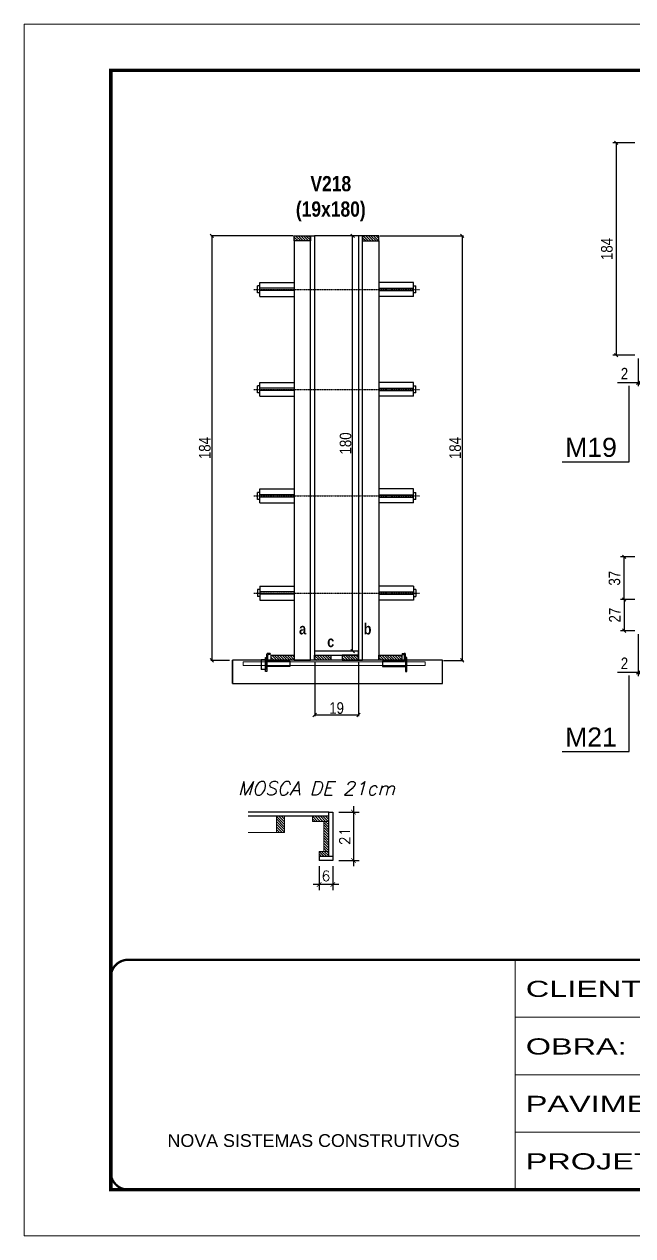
# Model space of a CAD drawing. Extents: x 3309 to 9590, y -2522 to 15424.
# Drawn here: x 8078 to 8605, y 11261 to 12311 of the extents above; entities that cross this region are included whole.
import ezdxf
from ezdxf.enums import TextEntityAlignment as Align

# ---------------------------------------------------------------- set-up
doc = ezdxf.new("R2010")
doc.units = 0
for name, pattern in [('CONTINUO', [0]), ('DASHED', [0.75, 0.5, -0.25]), ('HIDDEN', [0.375, 0.25, -0.125])]:
    doc.linetypes.add(name, pattern=pattern)
for name, color, linetype in [('barrote', 251, 'Continuous'), ('COTA', 241, 'Continuous'), ('detalhes', 4, 'Continuous'), ('NOMENCLATURA', 7, 'Continuous'), ('Painéis', 200, 'Continuous'), ('presilha', 1, 'Continuous'), ('SARR_2.2x10', 60, 'Continuous'), ('SARR_2.2x7', 40, 'Continuous'), ('SARR_3.5x7', 81, 'Continuous'), ('TENSOR', 3, 'Continuous')]:
    doc.layers.add(name, color=color, linetype=linetype)
for name, color, linetype, lineweight in [('CONCRETO', 251, 'Continuous', 25), ('Folhas', 255, 'Continuous', 9), ('Hachura', 251, 'Continuous', 9), ('Madeira', 126, 'Continuous', 18), ('SARRAFO DE PRESSAO', 251, 'DASHED', 9), ('SCO-___-LAJ', 2, 'Continuous', 0), ('TEXTO PILAR', 3, 'Continuous', 15)]:
    doc.layers.add(name, color=color, linetype=linetype, lineweight=lineweight)
doc.styles.add('ARIAL', font='arial.ttf')
doc.styles.add('COTA TECNICA', font='techl___.ttf', dxfattribs={"height": 10})
doc.styles.add('COTA TECNICA 2X', font='techl___.ttf', dxfattribs={"height": 10})
doc.styles.add('Romans', font='romans.shx')
doc.styles.get("Standard").update_dxf_attribs({"font": 'arial.ttf'})
doc.styles.add('TECNICA', font='techb___.ttf', dxfattribs={"height": 10})
doc.styles.add('Tecnologia', font='')
doc.styles.get('Tecnologia').set_extended_font_data('Forgotten Futurist')
doc.dimstyles.new('COTA PARA DETALHES', dxfattribs={"dimtxt": 9, "dimasz": 4, "dimexe": 5, "dimexo": 5, "dimgap": 3, "dimtad": 1, "dimdec": 1, "dimlfac": 0.5, "dimzin": 12, "dimdsep": 46, "dimtxsty": 'Romans', "dimblk": 'ARCHTICK', "dimcen": 10, "dimdle": 5, "dimclrd": 4, "dimclre": 4, "dimclrt": 240, "dimadec": 1, "dimazin": 3, "dimtfac": 1, "dimtdec": 1, "dimtmove": 0, "dimatfit": 3, "dimldrblk": 'ARCHTICK', "dimfxl": 1, "dimtolj": 1, "dimtzin": 12, "dimarcsym": 0})
doc.dimstyles.new('PAINEL', dxfattribs={"dimtxt": 10, "dimasz": 3, "dimexe": 3, "dimexo": 3, "dimgap": 3, "dimtad": 1, "dimdec": 1, "dimzin": 12, "dimdsep": 46, "dimtxsty": 'COTA TECNICA', "dimblk1": 'OBLIQUE', "dimblk2": 'OBLIQUE', "dimsah": 1, "dimcen": 0.9, "dimclrd": 4, "dimclre": 4, "dimclrt": 240, "dimadec": 1, "dimazin": 3, "dimtfac": 1, "dimtdec": 1, "dimtmove": 0, "dimatfit": 3, "dimfxl": 1, "dimtolj": 1, "dimtzin": 12, "dimarcsym": 0})
doc.dimstyles.new('SECAO', dxfattribs={"dimscale": 0.333333, "dimtxt": 5, "dimasz": 9, "dimexe": 3, "dimexo": 3, "dimgap": 3, "dimtad": 1, "dimdec": 1, "dimlfac": 0.5, "dimzin": 12, "dimdsep": 46, "dimtxsty": 'COTA TECNICA 2X', "dimblk1": 'OBLIQUE', "dimblk2": 'OBLIQUE', "dimsah": 1, "dimcen": 0.9, "dimclrd": 4, "dimclre": 4, "dimclrt": 240, "dimadec": 1, "dimazin": 3, "dimtfac": 1, "dimtdec": 1, "dimtmove": 0, "dimatfit": 3, "dimfxl": 1, "dimtolj": 1, "dimtzin": 12, "dimarcsym": 0})
pattern_1 = [(135, (41565.0945, -111752.7385), (-1.122532015, -1.122532015), [])]
pattern_2 = [(315, (3687.8585, 48.0862), (1.12253202, 1.12253202), [])]

# ---------------------------------------------------------------- blocks, each defined once
blk = doc.blocks.new('9999999999')
at = {"color": 30, "linetype": 'CONTINUO'}
for p, q in [((98564.6, 34230.2), (98564.6, 34429.4)), ((98564.6, 34379.6), (99584, 34379.6)), ((98564.6, 34329.8), (99488, 34329.8)), ((98564.6, 34280), (99488, 34280))]:
    blk.add_line(p, q, dxfattribs=at)
at = {"color": 30, "linetype": 'CONTINUO', "const_width": 2}
blk.add_lwpolyline([(99584, 34230.2), (99584, 34414.4, 0.414214), (99569, 34429.4), (98229, 34429.4, 0.414214), (98214, 34414.4), (98214, 34245.2, 0.414214), (98229, 34230.2), (99584, 34230.2)], format="xyb", dxfattribs=at)
at = {"layer": 'Folhas'}
blk.add_lwpolyline([(98139, 34190.2), (99624, 34190.2), (99624, 35240.2), (98139, 35240.2)], close=True, dxfattribs=at)
at = {"layer": 'Folhas', "color": 30, "const_width": 3}
blk.add_lwpolyline([(98214, 34230.2), (99584, 34230.2), (99584, 35200.2), (98214, 35200.2)], close=True, dxfattribs=at)
at = {"color": 7, "linetype": 'Continuous', "ltscale": 5, "style": 'ARIAL'}
blk.add_text('NOVA SISTEMAS CONSTRUTIVOS', height=11.059, dxfattribs=at).set_placement((98263.2, 34267.2))
at = {"layer": 'Folhas', "color": 7, "style": 'Tecnologia', "width": 1.5}
for s, p in [('CLIENTE:', (98573.7, 34397.2)), ('OBRA:', (98573.7, 34347.3)), ('PAVIMENTO:', (98573.7, 34297.5)), ('PROJETO:', (98573.7, 34247.7))]:
    blk.add_text(s, height=14, dxfattribs=at).set_placement(p)
blk = doc.blocks.new('_Oblique')
at = {"color": 0, "linetype": 'ByBlock', "lineweight": -2}
blk.add_line((-0.5, -0.5), (0.5, 0.5), dxfattribs=at)
blk = doc.blocks.new('*D329')
at = {"layer": 'COTA', "color": 4, "lineweight": -2, "transparency": 16777216}
for p, q in [((8329.6, 11758.4), (8329.6, 11711)), ((8367.6, 11758.4), (8367.6, 11711)), ((8367.6, 11712), (8329.6, 11712))]:
    blk.add_line(p, q, dxfattribs=at)
at = {"layer": 'Defpoints', "color": 0, "transparency": 16777216}
for p in [(8329.6, 11759.4), (8367.6, 11759.4), (8329.6, 11712)]:
    blk.add_point(p, dxfattribs=at)
at = {"layer": 'COTA', "color": 4, "lineweight": -2, "transparency": 16777216, "xscale": 3, "yscale": 3, "zscale": 3, "rotation": 180}
blk.add_blockref('_Oblique', (8329.6, 11712), dxfattribs=at)
at = {"layer": 'COTA', "color": 4, "lineweight": -2, "transparency": 16777216, "xscale": 3, "yscale": 3, "zscale": 3}
blk.add_blockref('_Oblique', (8367.6, 11712), dxfattribs=at)
at = {"layer": 'COTA', "color": 240, "transparency": 16777216, "insert": (8348.6, 11718), "char_height": 10, "attachment_point": 5, "style": 'COTA TECNICA 2X'}
blk.add_mtext('\\A1;19', dxfattribs=at)
blk = doc.blocks.new('PRESILHA METÁLICA 1')
at = {"layer": 'presilha'}
for p, q in [((7.5, 10.6), (7.5, 19.9)), ((12, 21), (8.6, 21)), ((9, 11.6), (9, 18.9)), ((12, 19.5), (9.6, 19.5)), ((12, 21), (12, 19.5)), ((0, 13), (6, 13)), ((0, 13), (0, 0)), ((6, 0), (0, 0)), ((6, 15.5), (7.5, 15.5)), ((6, -2.5), (6, 15.5)), ((6, 13), (6, 0)), ((7.5, 15.5), (7.5, -2.5)), ((37.5, 4.1), (7.5, 4.1)), ((37.5, 11), (9.6, 11)), ((37.5, 11), (37.5, 4.1)), ((7.5, -2.5), (6, -2.5))]:
    blk.add_line(p, q, dxfattribs=at)
for centre, radius, start, end in [((8.6, 19.9), 1.14, 90, 180), ((9.6, 18.9), 0.57, 90, 180), ((9.6, 11.6), 0.57, 180, 270)]:
    blk.add_arc(centre, radius, start, end, dxfattribs=at)
blk = doc.blocks.new('PRESILHA METÁLICA 2')
at = {"layer": 'presilha'}
for p, q in [((-5.2, 23.5), (-5.2, 22)), ((-5.2, 23.5), (-1.9, 23.5)), ((-5.2, 22), (-2.8, 22)), ((-2.2, 14.1), (-2.2, 21.4)), ((0.8, 18), (-0.8, 18)), ((-0.8, 18), (-0.8, 0)), ((-0.8, 14.6), (-0.8, 22.4)), ((0.8, 0), (0.8, 18)), ((-30.8, 13.5), (-30.8, 6.6)), ((-30.8, 13.5), (-2.8, 13.5)), ((-30.8, 6.6), (-0.8, 6.6)), ((-0.8, 0), (0.8, 0))]:
    blk.add_line(p, q, dxfattribs=at)
for centre, radius, start, end in [((-2.8, 21.4), 0.57, 0, 90), ((-1.9, 22.4), 1.14, 0, 90), ((-2.8, 14.1), 0.57, 270, 0)]:
    blk.add_arc(centre, radius, start, end, dxfattribs=at)
blk = doc.blocks.new('*D330')
at = {"layer": 'COTA', "color": 4, "lineweight": -2, "transparency": 16777216}
for p, q in [((8311, 12127.4), (8239.5, 12127.4)), ((8240.5, 12127.4), (8240.5, 11759.4)), ((8255.7, 11759.4), (8239.5, 11759.4))]:
    blk.add_line(p, q, dxfattribs=at)
at = {"layer": 'Defpoints', "color": 0, "transparency": 16777216}
for p in [(8312, 12127.4), (8240.5, 11759.4), (8256.7, 11759.4)]:
    blk.add_point(p, dxfattribs=at)
at = {"layer": 'COTA', "color": 4, "lineweight": -2, "transparency": 16777216, "xscale": 3, "yscale": 3, "zscale": 3}
for p, rotation in [((8240.5, 12127.4), 90), ((8240.5, 11759.4), 270)]:
    blk.add_blockref('_Oblique', p, dxfattribs=dict(at, rotation=rotation))
at = {"layer": 'COTA', "color": 240, "transparency": 16777216, "insert": (8234.4, 11943.4), "char_height": 10, "attachment_point": 5, "rotation": 90, "style": 'COTA TECNICA 2X'}
blk.add_mtext('\\A1;184', dxfattribs=at)
blk = doc.blocks.new('*D331')
at = {"layer": 'COTA', "color": 4, "lineweight": -2, "transparency": 16777216}
for p, q in [((8386.2, 12127.4), (8458.5, 12127.4)), ((8457.5, 12127.4), (8457.5, 11759.4)), ((8441.4, 11759.4), (8458.5, 11759.4))]:
    blk.add_line(p, q, dxfattribs=at)
at = {"layer": 'Defpoints', "color": 0, "transparency": 16777216}
for p in [(8385.2, 12127.4), (8440.4, 11759.4), (8457.5, 11759.4)]:
    blk.add_point(p, dxfattribs=at)
at = {"layer": 'COTA', "color": 4, "lineweight": -2, "transparency": 16777216, "xscale": 3, "yscale": 3, "zscale": 3}
for p, rotation in [((8457.5, 12127.4), 90), ((8457.5, 11759.4), 270)]:
    blk.add_blockref('_Oblique', p, dxfattribs=dict(at, rotation=rotation))
at = {"layer": 'COTA', "color": 240, "transparency": 16777216, "insert": (8451.4, 11943.4), "char_height": 10, "attachment_point": 5, "rotation": 90, "style": 'COTA TECNICA 2X'}
blk.add_mtext('\\A1;184', dxfattribs=at)
blk = doc.blocks.new('*D332')
at = {"layer": 'COTA', "color": 4, "lineweight": -2, "transparency": 16777216}
for p, q in [((8366.6, 12127.4), (8361.5, 12127.4)), ((8362.5, 11767.4), (8362.5, 12127.4)), ((8366.6, 11767.4), (8361.5, 11767.4))]:
    blk.add_line(p, q, dxfattribs=at)
at = {"layer": 'Defpoints', "color": 0, "transparency": 16777216}
for p in [(8362.5, 12127.4), (8367.6, 12127.4), (8367.6, 11767.4)]:
    blk.add_point(p, dxfattribs=at)
at = {"layer": 'COTA', "color": 4, "lineweight": -2, "transparency": 16777216, "xscale": 3, "yscale": 3, "zscale": 3}
for p, rotation in [((8362.5, 12127.4), 90), ((8362.5, 11767.4), 270)]:
    blk.add_blockref('_Oblique', p, dxfattribs=dict(at, rotation=rotation))
at = {"layer": 'COTA', "color": 240, "transparency": 16777216, "insert": (8356.4, 11947.4), "char_height": 10, "attachment_point": 5, "rotation": 90, "style": 'COTA TECNICA 2X'}
blk.add_mtext('\\A1;180', dxfattribs=at)
blk = doc.blocks.new('*D335')
at = {"layer": 'COTA', "color": 4, "lineweight": -2, "transparency": 16777216}
for p, q in [((8607.1, 12207.9), (8588, 12207.9)), ((8591, 12207.9), (8591, 12023.9)), ((8607.1, 12023.9), (8588, 12023.9))]:
    blk.add_line(p, q, dxfattribs=at)
at = {"layer": 'Defpoints', "color": 0, "transparency": 16777216}
for p in [(8610.1, 12207.9), (8591, 12023.9), (8610.1, 12023.9)]:
    blk.add_point(p, dxfattribs=at)
at = {"layer": 'COTA', "color": 4, "lineweight": -2, "transparency": 16777216, "xscale": 3, "yscale": 3, "zscale": 3}
for p, rotation in [((8591, 12207.9), 90), ((8591, 12023.9), 270)]:
    blk.add_blockref('_Oblique', p, dxfattribs=dict(at, rotation=rotation))
at = {"layer": 'COTA', "color": 240, "transparency": 16777216, "insert": (8582.9, 12115.9), "char_height": 10, "attachment_point": 5, "rotation": 90, "style": 'COTA TECNICA'}
blk.add_mtext('\\A1;184', dxfattribs=at)
blk = doc.blocks.new('*D337')
at = {"layer": 'COTA', "color": 4, "lineweight": -2, "transparency": 16777216}
for p, q in [((8610.1, 12020.9), (8610.1, 11996.9)), ((8612.1, 12020.9), (8612.1, 11996.9)), ((8610.1, 11999.9), (8592, 11999.9)), ((8612.1, 11999.9), (8610.1, 11999.9)), ((8612.1, 11999.9), (8615.1, 11999.9))]:
    blk.add_line(p, q, dxfattribs=at)
at = {"layer": 'Defpoints', "color": 0, "transparency": 16777216}
for p in [(8610.1, 12023.9), (8612.1, 12023.9), (8610.1, 11999.9)]:
    blk.add_point(p, dxfattribs=at)
at = {"layer": 'COTA', "color": 4, "lineweight": -2, "transparency": 16777216, "xscale": 3, "yscale": 3, "zscale": 3}
blk.add_blockref('_Oblique', (8610.1, 11999.9), dxfattribs=at)
at = {"layer": 'COTA', "color": 4, "lineweight": -2, "transparency": 16777216, "xscale": 3, "yscale": 3, "zscale": 3, "rotation": 180}
blk.add_blockref('_Oblique', (8612.1, 11999.9), dxfattribs=at)
at = {"layer": 'COTA', "color": 240, "transparency": 16777216, "insert": (8598.1, 12007.9), "char_height": 10, "attachment_point": 5, "style": 'COTA TECNICA'}
blk.add_mtext('\\A1;2', dxfattribs=at)
blk = doc.blocks.new('*D345')
at = {"layer": 'COTA', "color": 4, "lineweight": -2, "transparency": 16777216}
for p, q in [((8607.1, 11812.1), (8594.8, 11812.1)), ((8597.8, 11812.1), (8597.8, 11785.1)), ((8607.1, 11785.1), (8594.8, 11785.1))]:
    blk.add_line(p, q, dxfattribs=at)
at = {"layer": 'Defpoints', "color": 0, "transparency": 16777216}
for p in [(8610.1, 11812.1), (8597.8, 11785.1), (8610.1, 11785.1)]:
    blk.add_point(p, dxfattribs=at)
at = {"layer": 'COTA', "color": 4, "lineweight": -2, "transparency": 16777216, "xscale": 3, "yscale": 3, "zscale": 3}
for p, rotation in [((8597.8, 11812.1), 90), ((8597.8, 11785.1), 270)]:
    blk.add_blockref('_Oblique', p, dxfattribs=dict(at, rotation=rotation))
at = {"layer": 'COTA', "color": 240, "transparency": 16777216, "insert": (8589.7, 11798.6), "char_height": 10, "attachment_point": 5, "rotation": 90, "style": 'COTA TECNICA'}
blk.add_mtext('\\A1;27', dxfattribs=at)
blk = doc.blocks.new('*D346')
at = {"layer": 'COTA', "color": 4, "lineweight": -2, "transparency": 16777216}
for p, q in [((8607.1, 11849.1), (8594.8, 11849.1)), ((8597.8, 11812.1), (8597.8, 11849.1)), ((8607.1, 11812.1), (8594.8, 11812.1))]:
    blk.add_line(p, q, dxfattribs=at)
at = {"layer": 'Defpoints', "color": 0, "transparency": 16777216}
for p in [(8597.8, 11849.1), (8610.1, 11849.1), (8610.1, 11812.1)]:
    blk.add_point(p, dxfattribs=at)
at = {"layer": 'COTA', "color": 4, "lineweight": -2, "transparency": 16777216, "xscale": 3, "yscale": 3, "zscale": 3}
for p, rotation in [((8597.8, 11849.1), 90), ((8597.8, 11812.1), 270)]:
    blk.add_blockref('_Oblique', p, dxfattribs=dict(at, rotation=rotation))
at = {"layer": 'COTA', "color": 240, "transparency": 16777216, "insert": (8589.5, 11830.6), "char_height": 10, "attachment_point": 5, "rotation": 90, "style": 'COTA TECNICA'}
blk.add_mtext('\\A1;37', dxfattribs=at)
blk = doc.blocks.new('*D351')
at = {"layer": 'COTA', "color": 4, "lineweight": -2, "transparency": 16777216}
for p, q in [((8610.1, 11782.1), (8610.1, 11745.8)), ((8612.1, 11782.1), (8612.1, 11745.8)), ((8610.1, 11748.8), (8592, 11748.8)), ((8612.1, 11748.8), (8610.1, 11748.8)), ((8612.1, 11748.8), (8615.1, 11748.8))]:
    blk.add_line(p, q, dxfattribs=at)
at = {"layer": 'Defpoints', "color": 0, "transparency": 16777216}
for p in [(8610.1, 11785.1), (8612.1, 11785.1), (8610.1, 11748.8)]:
    blk.add_point(p, dxfattribs=at)
at = {"layer": 'COTA', "color": 4, "lineweight": -2, "transparency": 16777216, "xscale": 3, "yscale": 3, "zscale": 3}
blk.add_blockref('_Oblique', (8610.1, 11748.8), dxfattribs=at)
at = {"layer": 'COTA', "color": 4, "lineweight": -2, "transparency": 16777216, "xscale": 3, "yscale": 3, "zscale": 3, "rotation": 180}
blk.add_blockref('_Oblique', (8612.1, 11748.8), dxfattribs=at)
at = {"layer": 'COTA', "color": 240, "transparency": 16777216, "insert": (8598.1, 11756.8), "char_height": 10, "attachment_point": 5, "style": 'COTA TECNICA'}
blk.add_mtext('\\A1;2', dxfattribs=at)
blk = doc.blocks.new('_ArchTick')
at = {"color": 0, "linetype": 'ByBlock', "const_width": 0.15}
blk.add_lwpolyline([(-0.5, -0.5), (0.5, 0.5)], dxfattribs=at)
blk = doc.blocks.new('*D352')
at = {"layer": 'COTA', "color": 4, "lineweight": -2, "transparency": 16777216}
for p, q in [((8350.4, 11627.9), (8368.2, 11627.9)), ((8363.2, 11632.9), (8363.2, 11580.9)), ((8350.4, 11585.9), (8368.2, 11585.9))]:
    blk.add_line(p, q, dxfattribs=at)
at = {"layer": 'Defpoints', "color": 0, "transparency": 16777216}
for p in [(8345.4, 11627.9), (8345.4, 11585.9), (8363.2, 11585.9)]:
    blk.add_point(p, dxfattribs=at)
at = {"layer": 'COTA', "color": 4, "lineweight": -2, "transparency": 16777216, "xscale": 4, "yscale": 4, "zscale": 4}
for p, rotation in [((8363.2, 11627.9), 90), ((8363.2, 11585.9), 270)]:
    blk.add_blockref('_ArchTick', p, dxfattribs=dict(at, rotation=rotation))
at = {"layer": 'COTA', "color": 240, "transparency": 16777216, "insert": (8355.7, 11606.9), "char_height": 9, "attachment_point": 5, "rotation": 90, "style": 'Romans'}
blk.add_mtext('\\A1;21', dxfattribs=at)
blk = doc.blocks.new('*D353')
at = {"layer": 'COTA', "color": 4, "lineweight": -2, "transparency": 16777216}
for p, q in [((8333.4, 11580.9), (8333.4, 11560.1)), ((8345.4, 11580.9), (8345.4, 11560.1)), ((8350.4, 11565.1), (8328.4, 11565.1))]:
    blk.add_line(p, q, dxfattribs=at)
at = {"layer": 'Defpoints', "color": 0, "transparency": 16777216}
for p in [(8333.4, 11585.9), (8345.4, 11585.9), (8333.4, 11565.1)]:
    blk.add_point(p, dxfattribs=at)
at = {"layer": 'COTA', "color": 4, "lineweight": -2, "transparency": 16777216, "xscale": 4, "yscale": 4, "zscale": 4, "rotation": 180}
blk.add_blockref('_ArchTick', (8333.4, 11565.1), dxfattribs=at)
at = {"layer": 'COTA', "color": 4, "lineweight": -2, "transparency": 16777216, "xscale": 4, "yscale": 4, "zscale": 4}
blk.add_blockref('_ArchTick', (8345.4, 11565.1), dxfattribs=at)
at = {"layer": 'COTA', "color": 240, "transparency": 16777216, "insert": (8339.4, 11572.6), "char_height": 9, "attachment_point": 5, "style": 'Romans'}
blk.add_mtext('\\A1;6', dxfattribs=at)

msp = doc.modelspace()

# ---------------------------------------------------------------- hatches: boundary and pattern name
at = {"layer": 'Hachura'}
h = msp.add_hatch(dxfattribs=at)
h.set_pattern_fill('ANSI31', color=256, scale=0.5, angle=270, style=0)
h.set_pattern_definition(pattern_2)
h.paths.add_polyline_path([(8303.44, 11624.27), (8296.44, 11624.27), (8296.44, 11610.27), (8303.44, 11610.27)])
h = msp.add_hatch(dxfattribs=at)
h.set_pattern_fill('ANSI31', color=256, scale=0.5, angle=270, style=0)
h.set_pattern_definition(pattern_2)
h.paths.add_polyline_path([(8327.82, 11624.27), (8327.82, 11619.87), (8341.8, 11619.87), (8341.8, 11624.27)])
h = msp.add_hatch(dxfattribs=at)
h.set_pattern_fill('ANSI31', color=256, scale=0.5, angle=270, style=0)
h.paths.add_polyline_path([(8341.8, 11619.87), (8337.4, 11619.87), (8337.4, 11593.87), (8341.8, 11593.87)])
h = msp.add_hatch(dxfattribs=at)
h.set_pattern_fill('ANSI31', color=256, scale=0.5, angle=270, style=0)
h.set_pattern_definition([(315, (3693.4379, 17.6862), (1.12253202, 1.12253202), [])])
h.paths.add_polyline_path([(8333.4, 11593.87), (8333.4, 11589.47), (8341.8, 11589.47), (8341.8, 11593.87)])
at = {"layer": 'SARR_2.2x10'}
h = msp.add_hatch(dxfattribs=at)
h.set_pattern_fill('ANSI31', color=256, scale=0.5, angle=90)
h.set_pattern_definition([(135, (41485.4945, -111752.7385), (-1.122532015, -1.122532015), [])])
h.paths.add_polyline_path([(8291.96, 11763.83), (8291.96, 11759.43), (8311.96, 11759.43), (8311.96, 11763.83)])
h = msp.add_hatch(dxfattribs=at)
h.set_pattern_fill('ANSI31', color=256, scale=0.5, angle=90)
h.set_pattern_definition([(135, (41578.6945, -111752.7385), (-1.122532015, -1.122532015), [])])
h.paths.add_polyline_path([(8385.16, 11763.83), (8385.16, 11759.43), (8405.16, 11759.43), (8405.16, 11763.83)])
at = {"layer": 'SARR_2.2x7'}
h = msp.add_hatch(dxfattribs=at)
h.set_pattern_fill('ANSI31', color=256, scale=0.5, angle=90)
h.set_pattern_definition([(135, (41499.4945, -111389.1385), (-1.122532015, -1.122532015), [])])
h.paths.add_polyline_path([(8325.96, 12127.43), (8325.96, 12123.03), (8311.96, 12123.03), (8311.96, 12127.43)])
h = msp.add_hatch(dxfattribs=at)
h.set_pattern_fill('ANSI31', color=256, scale=0.5, angle=90)
h.set_pattern_definition([(135, (41479.4945, -111389.1385), (-1.122532015, -1.122532015), [])])
h.paths.add_polyline_path([(8371.16, 12127.43), (8371.16, 12123.03), (8385.16, 12123.03), (8385.16, 12127.43)])
h = msp.add_hatch(dxfattribs=at)
h.set_pattern_fill('ANSI31', color=256, scale=0.5, angle=90)
h.set_pattern_definition(pattern_1)
h.paths.add_polyline_path([(8343.56, 11759.43), (8343.56, 11763.83), (8329.56, 11763.83), (8329.56, 11759.43)])
h = msp.add_hatch(dxfattribs=at)
h.set_pattern_fill('ANSI31', color=256, scale=0.5, angle=90)
h.set_pattern_definition(pattern_1)
h.paths.add_polyline_path([(8353.56, 11763.83), (8353.56, 11759.43), (8367.56, 11759.43), (8367.56, 11763.83)])

# ---------------------------------------------------------------- linework, layer by layer
at = {"ltscale": 3}
for p, q in [((8281.96, 12074.87), (8281.96, 12086.87)), ((8281.96, 12086.87), (8311.96, 12086.87)), ((8415.16, 12086.87), (8385.16, 12086.87)), ((8415.16, 12074.87), (8415.16, 12086.87)), ((8279.96, 12077.87), (8279.96, 12083.87)), ((8281.96, 12083.87), (8279.96, 12083.87)), ((8281.96, 12077.87), (8279.96, 12077.87)), ((8311.96, 12081.87), (8281.96, 12081.87)), ((8311.96, 12079.87), (8281.96, 12079.87)), ((8385.16, 12081.87), (8415.16, 12081.87)), ((8385.16, 12079.87), (8415.16, 12079.87)), ((8415.16, 12083.87), (8417.16, 12083.87)), ((8417.16, 12077.87), (8415.16, 12077.87)), ((8417.16, 12077.87), (8417.16, 12083.87)), ((8281.96, 12074.87), (8311.96, 12074.87)), ((8415.16, 12074.87), (8385.16, 12074.87)), ((8279.96, 11991.27), (8279.96, 11997.27)), ((8281.96, 11997.27), (8279.96, 11997.27)), ((8281.96, 11991.27), (8279.96, 11991.27)), ((8281.96, 11988.27), (8281.96, 12000.27)), ((8281.96, 12000.27), (8311.96, 12000.27)), ((8311.96, 11995.27), (8281.96, 11995.27)), ((8311.96, 11993.27), (8281.96, 11993.27)), ((8415.16, 12000.27), (8385.16, 12000.27)), ((8385.16, 11995.27), (8415.16, 11995.27)), ((8385.16, 11993.27), (8415.16, 11993.27)), ((8415.16, 11988.27), (8415.16, 12000.27)), ((8415.16, 11997.27), (8417.16, 11997.27)), ((8417.16, 11991.27), (8415.16, 11991.27)), ((8417.16, 11991.27), (8417.16, 11997.27)), ((8281.96, 11988.27), (8311.96, 11988.27)), ((8415.16, 11988.27), (8385.16, 11988.27)), ((8281.96, 11895.95), (8281.96, 11907.95)), ((8281.96, 11907.95), (8311.96, 11907.95)), ((8415.16, 11907.95), (8385.16, 11907.95)), ((8415.16, 11895.95), (8415.16, 11907.95)), ((8279.96, 11898.95), (8279.96, 11904.95)), ((8281.96, 11904.95), (8279.96, 11904.95)), ((8281.96, 11898.95), (8279.96, 11898.95)), ((8311.96, 11902.95), (8281.96, 11902.95)), ((8311.96, 11900.95), (8281.96, 11900.95)), ((8385.16, 11902.95), (8415.16, 11902.95)), ((8385.16, 11900.95), (8415.16, 11900.95)), ((8415.16, 11904.95), (8417.16, 11904.95)), ((8417.16, 11898.95), (8415.16, 11898.95)), ((8417.16, 11898.95), (8417.16, 11904.95)), ((8281.96, 11895.95), (8311.96, 11895.95)), ((8415.16, 11895.95), (8385.16, 11895.95)), ((8281.96, 11823.68), (8281.96, 11811.68)), ((8281.96, 11823.68), (8311.96, 11823.68)), ((8415.16, 11823.68), (8385.16, 11823.68)), ((8415.16, 11823.68), (8415.16, 11811.68)), ((8279.96, 11820.68), (8279.96, 11814.68)), ((8281.96, 11820.68), (8279.96, 11820.68)), ((8281.96, 11814.68), (8279.96, 11814.68)), ((8311.96, 11818.68), (8281.96, 11818.68)), ((8311.96, 11816.68), (8281.96, 11816.68)), ((8385.16, 11818.68), (8415.16, 11818.68)), ((8385.16, 11816.68), (8415.16, 11816.68)), ((8417.16, 11820.68), (8415.16, 11820.68)), ((8415.16, 11814.68), (8417.16, 11814.68)), ((8417.16, 11820.68), (8417.16, 11814.68)), ((8281.96, 11811.68), (8311.96, 11811.68)), ((8415.16, 11811.68), (8385.16, 11811.68))]:
    msp.add_line(p, q, dxfattribs=at)
at = {"layer": 'barrote'}
msp.add_lwpolyline([(8258.5, 11739.43), (8440.42, 11739.43), (8440.42, 11759.43), (8258.5, 11759.43)], close=True, dxfattribs=at)
at = {"layer": 'CONCRETO', "linetype": 'Continuous'}
msp.add_line((8367.56, 12127.43), (8329.56, 12127.43), dxfattribs=at)
at = {"layer": 'detalhes', "color": 250}
msp.add_line((8258.5, 11739.43), (8258.5, 11759.43), dxfattribs=at)
at = {"layer": 'Madeira'}
msp.add_lwpolyline([(8303.44, 11624.27), (8303.44, 11610.27), (8271.96, 11610.27)], dxfattribs=at)
for points in [[(8303.44, 11610.27), (8303.44, 11624.27), (8296.44, 11624.27), (8296.44, 11610.27)], [(8327.82, 11624.27), (8341.8, 11624.27), (8341.8, 11619.87), (8327.82, 11619.87)], [(8337.4, 11593.87), (8337.4, 11619.87), (8341.8, 11619.87), (8341.8, 11593.87)], [(8333.4, 11593.87), (8341.8, 11593.87), (8341.8, 11589.47), (8333.4, 11589.47)]]:
    msp.add_lwpolyline(points, close=True, dxfattribs=at)
at = {"layer": 'NOMENCLATURA', "linetype": 'Continuous'}
for p, q in [((8602.21, 11931.57), (8602.21, 11997.38)), ((8544.13, 11931.57), (8602.21, 11931.57)), ((8602.21, 11680.5), (8602.21, 11746.32)), ((8544.13, 11680.5), (8602.21, 11680.5))]:
    msp.add_line(p, q, dxfattribs=at)
at = {"layer": 'Painéis', "linetype": 'ByBlock'}
for p, q in [((8341.8, 11627.87), (8271.95, 11627.87)), ((8341.8, 11624.27), (8271.96, 11624.27)), ((8341.8, 11589.47), (8333.4, 11589.47)), ((8333.4, 11589.47), (8333.4, 11585.87)), ((8345.4, 11585.87), (8333.4, 11585.87)), ((8345.4, 11589.47), (8345.4, 11585.87))]:
    msp.add_line(p, q, dxfattribs=at)
at = {"layer": 'Painéis', "linetype": 'Continuous'}
for points in [[(8325.96, 11759.43), (8325.96, 12127.43), (8329.56, 12127.43), (8329.56, 11759.43)], [(8371.16, 11759.43), (8371.16, 12127.43), (8367.56, 12127.43), (8367.56, 11759.43)], [(8367.56, 11767.43), (8329.56, 11767.43), (8329.56, 11763.83), (8367.56, 11763.83)]]:
    msp.add_lwpolyline(points, close=True, dxfattribs=at)
at = {"layer": 'Painéis', "linetype": 'ByBlock'}
msp.add_lwpolyline([(8341.8, 11627.87), (8345.4, 11627.87), (8345.4, 11589.47), (8341.8, 11589.47)], close=True, dxfattribs=at)
at = {"layer": 'SARR_2.2x10'}
for points in [[(8291.96, 11763.83), (8311.96, 11763.83), (8311.96, 11759.43), (8291.96, 11759.43)], [(8385.16, 11763.83), (8405.16, 11763.83), (8405.16, 11759.43), (8385.16, 11759.43)]]:
    msp.add_lwpolyline(points, close=True, dxfattribs=at)
at = {"layer": 'SARR_2.2x7', "elevation": 0}
for points in [[(8311.96, 12127.43), (8325.96, 12127.43), (8325.96, 12123.03), (8311.96, 12123.03)], [(8385.16, 12127.43), (8371.16, 12127.43), (8371.16, 12123.03), (8385.16, 12123.03)]]:
    msp.add_lwpolyline(points, close=True, dxfattribs=at)
at = {"layer": 'SARR_2.2x7'}
for points in [[(8329.56, 11763.83), (8343.56, 11763.83), (8343.56, 11759.43), (8329.56, 11759.43)], [(8367.56, 11763.83), (8353.56, 11763.83), (8353.56, 11759.43), (8367.56, 11759.43)]]:
    msp.add_lwpolyline(points, close=True, dxfattribs=at)
at = {"layer": 'SARR_3.5x7'}
for points in [[(8325.96, 12123.03), (8311.96, 12123.03), (8311.96, 11759.43), (8325.96, 11759.43)], [(8371.16, 12123.03), (8385.16, 12123.03), (8385.16, 11759.43), (8371.16, 11759.43)]]:
    msp.add_lwpolyline(points, close=True, dxfattribs=at)
at = {"layer": 'SCO-___-LAJ', "color": 1}
msp.add_lwpolyline([(8267.5, 11758.1), (8425.34, 11758.1), (8425.34, 11754.9), (8267.5, 11754.9)], close=True, dxfattribs=at)
at = {"layer": 'TENSOR', "linetype": 'HIDDEN', "ltscale": 0.5}
for p, q in [((8276.96, 12080.87), (8420.46, 12080.87)), ((8276.96, 11994.27), (8420.46, 11994.27)), ((8276.96, 11901.95), (8420.46, 11901.95)), ((8276.96, 11817.68), (8420.46, 11817.68))]:
    msp.add_line(p, q, dxfattribs=at)

# ---------------------------------------------------------------- block references
at = {"layer": 'presilha', "xscale": 0.6666666666666666, "yscale": 0.6666666666666666, "zscale": 0.6666666666666666}
for name, p in [('PRESILHA METÁLICA 1', (8283.09, 11751.46)), ('PRESILHA METÁLICA 2', (8408.83, 11749.8))]:
    msp.add_blockref(name, p, dxfattribs=at)
at = {"layer": 'SARRAFO DE PRESSAO', "color": 6, "linetype": 'ByBlock'}
msp.add_blockref('9999999999', (-90061.11, -22929.5), dxfattribs=at)

# ---------------------------------------------------------------- texts
at = {"layer": 'detalhes', "style": 'TECNICA'}
for s, p in [('b', (8372.06, 11781.86)), ('a', (8316.08, 11781.87)), ('c', (8340.45, 11770.9))]:
    msp.add_text(s, height=9.6, dxfattribs=at).set_placement(p)
at = {"layer": 'NOMENCLATURA', "linetype": 'Continuous'}
for s, p in [('M19', (8546.69, 11935.76)), ('M21', (8546.69, 11684.7))]:
    msp.add_text(s, height=16.5, dxfattribs=at).set_placement(p)
at = {"layer": 'NOMENCLATURA', "insert": (8343.56, 12179.13), "char_height": 13.2, "attachment_point": 2, "style": 'TECNICA'}
msp.add_mtext_dynamic_manual_height_columns('V218\\P(19x180)', width=300.2766, gutter_width=1, heights=[0], dxfattribs=at)
at = {"layer": 'TEXTO PILAR', "color": 3, "style": 'Romans', "oblique": 15}
msp.add_text('MOSCA DE 21cm', height=12, dxfattribs=at).set_placement((8331.08, 11648.52), align=Align.MIDDLE)

# ---------------------------------------------------------------- dimensions: what is measured, and where the dimension line sits
at = {"layer": 'COTA'}
for base, p1, p2, dimstyle, picture, middle in [((8591.04, 12023.92), (8610.12, 12207.92), (8610.12, 12023.92), 'PAINEL', '*D335', (8582.94, 12115.92)), ((8240.51, 11759.43, 0), (8311.96, 12127.43), (8256.74, 11759.43, 0), 'SECAO', '*D330', (8234.41, 11943.43, 0)), ((8362.48, 12127.43), (8367.56, 11767.43), (8367.56, 12127.43), 'SECAO', '*D332', (8356.36, 11947.43)), ((8457.47, 11759.43, 0), (8385.16, 12127.43), (8440.37, 11759.43, 0), 'SECAO', '*D331', (8451.38, 11943.43, 0)), ((8597.75, 11849.13), (8610.12, 11812.13), (8610.12, 11849.13), 'PAINEL', '*D346', (8589.53, 11830.63)), ((8597.75, 11785.13), (8610.12, 11812.13), (8610.12, 11785.13), 'PAINEL', '*D345', (8589.68, 11798.63)), ((8363.16, 11585.87), (8345.4, 11627.87), (8345.4, 11585.87), 'COTA PARA DETALHES', '*D352', (8355.66, 11606.87))]:
    dim = msp.add_linear_dim(base=base, p1=p1, p2=p2, angle=90, dimstyle=dimstyle, dxfattribs=at)
    dim.commit()
    dim.dimension.update_dxf_attribs({"geometry": picture, "text_midpoint": middle})
for base, p1, p2, dimstyle, picture, middle in [((8610.12, 11999.89), (8612.12, 12023.92), (8610.12, 12023.92), 'PAINEL', '*D337', (8598.06, 12007.89)), ((8610.12, 11748.83), (8612.12, 11785.13), (8610.12, 11785.13), 'PAINEL', '*D351', (8598.06, 11756.83)), ((8333.4, 11565.09), (8345.4, 11585.87), (8333.4, 11585.87), 'COTA PARA DETALHES', '*D353', (8339.4, 11572.59))]:
    dim = msp.add_linear_dim(base=base, p1=p1, p2=p2, dimstyle=dimstyle, dxfattribs=at)
    dim.commit()
    dim.dimension.update_dxf_attribs({"geometry": picture, "text_midpoint": middle})
dim = msp.add_linear_dim(base=(8329.56, 11711.96), p1=(8367.56, 11759.43), p2=(8329.56, 11759.43), angle=180, dimstyle='SECAO', dxfattribs=at)
dim.commit()
dim.dimension.update_dxf_attribs({"geometry": '*D329', "text_midpoint": (8348.56, 11711.96), "dimtype": 160})

doc.saveas('drawing.dxf')
